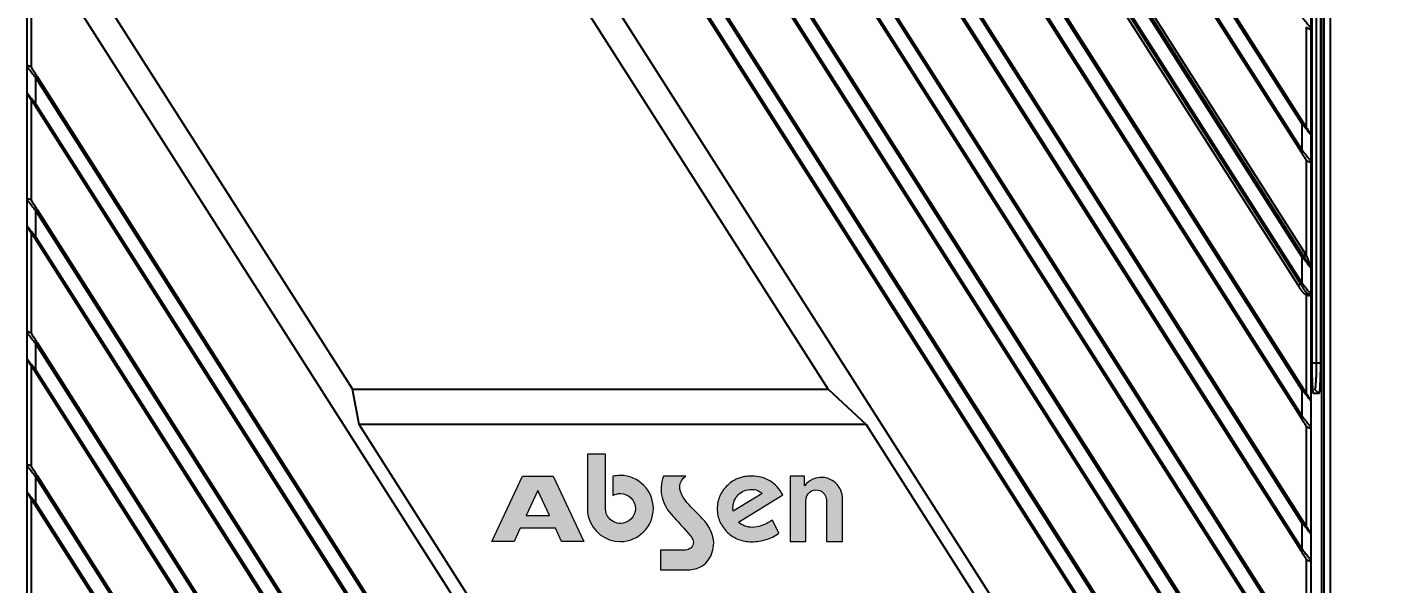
# Model space of a CAD drawing. Header units: millimetres. Extents: x 620 to 19791, y 2539 to 6969.
# Drawn here: x 6026.1 to 6179.4, y 3648.9 to 3712 of the extents above; entities that cross this region are included whole.
import ezdxf

# ---------------------------------------------------------------- set-up
doc = ezdxf.new("R2010")
doc.units = ezdxf.units.MM
doc.layers.add('图层 1', color=7, linetype='Continuous', lineweight=18)
doc.styles.get("Standard").update_dxf_attribs({"font": 'arial.ttf'})
doc.dimstyles.new('缩小5倍', dxfattribs={"dimtxt": 40, "dimasz": 20, "dimexe": 1, "dimexo": 0.2, "dimgap": 0, "dimtad": 1, "dimtoh": 1, "dimdec": 1, "dimzin": 9, "dimdsep": 46, "dimtxsty": 'Standard', "dimblk": '_FILLED', "dimcen": 0.2, "dimclrd": 256, "dimclre": 256, "dimclrt": 256, "dimadec": 1, "dimazin": 2, "dimtfac": 1, "dimtdec": 1, "dimtofl": 0, "dimtmove": 0, "dimatfit": 3, "dimldrblk": '_FILLED', "dimfxl": 1, "dimtolj": 1, "dimtzin": 0, "dimarcsym": 0})

# ---------------------------------------------------------------- blocks, each defined once
blk = doc.blocks.new('_FILLED')
at = {"color": 0, "linetype": 'ByBlock'}
blk.add_solid([(0, 0), (-1, 0.15), (-1, -0.15)], dxfattribs=at)
blk = doc.blocks.new('*D185')
at = {"lineweight": -2, "transparency": 16777216}
for p, q in [((6157.56, 3798.2), (6260.42, 3798.2)), ((6259.42, 3778.2), (6259.42, 3535.7)), ((6157.56, 3515.7), (6260.42, 3515.7))]:
    blk.add_line(p, q, dxfattribs=at)
at = {"layer": 'Defpoints', "color": 0, "transparency": 16777216}
for p in [(6157.36, 3798.2), (6157.36, 3515.7), (6259.42, 3515.7)]:
    blk.add_point(p, dxfattribs=at)
at = {"lineweight": -2, "transparency": 16777216, "xscale": 20, "yscale": 20, "zscale": 20}
for p, rotation in [((6259.42, 3798.2), 90), ((6259.42, 3515.7), 270)]:
    blk.add_blockref('_FILLED', p, dxfattribs=dict(at, rotation=rotation))
at = {"transparency": 16777216, "insert": (6233.53, 3656.95), "char_height": 40, "attachment_point": 5, "rotation": 90}
blk.add_mtext('\\A1;282.5mm [11 1/8"]', dxfattribs=at)
blk = doc.blocks.new('*D189')
at = {"lineweight": -2, "transparency": 16777216}
for p, q in [((6144.56, 3800.7), (6360.46, 3800.7)), ((6359.46, 3533.2), (6359.46, 3780.7)), ((6144.56, 3513.2), (6360.46, 3513.2))]:
    blk.add_line(p, q, dxfattribs=at)
at = {"layer": 'Defpoints', "color": 0, "transparency": 16777216}
for p in [(6144.36, 3800.7), (6359.46, 3800.7), (6144.36, 3513.2)]:
    blk.add_point(p, dxfattribs=at)
at = {"lineweight": -2, "transparency": 16777216, "xscale": 20, "yscale": 20, "zscale": 20}
for p, rotation in [((6359.46, 3800.7), 90), ((6359.46, 3513.2), 270)]:
    blk.add_blockref('_FILLED', p, dxfattribs=dict(at, rotation=rotation))
at = {"transparency": 16777216, "insert": (6333.57, 3656.95), "char_height": 40, "attachment_point": 5, "rotation": 90}
blk.add_mtext('\\A1;287.5mm [11 3/8"]', dxfattribs=at)
blk = doc.blocks.new('tugj')
at = {"true_color": 0xf58220}
h = blk.add_hatch(color=30, dxfattribs=at)
edge = h.paths.add_edge_path()
edge.add_spline(control_points=[(12673.44, 4987.8), (12673.51, 4987.6), (12673.62, 4987.41), (12673.76, 4987.25), (12674.08, 4986.89), (12674.53, 4986.67), (12675.04, 4986.67), (12675.97, 4986.67), (12676.74, 4987.43), (12676.74, 4988.36), (12676.74, 4989.3), (12675.97, 4990.06), (12675.04, 4990.06), (12674.74, 4990.06), (12674.45, 4989.98), (12674.2, 4989.84), (12674.2, 4989.84), (12674.2, 4992.01), (12674.2, 4992.01), (12674.48, 4992.07), (12674.76, 4992.11), (12675.04, 4992.11), (12677.1, 4992.11), (12678.78, 4990.42), (12678.78, 4988.36), (12678.78, 4986.3), (12677.1, 4984.62), (12675.04, 4984.62), (12673.33, 4984.62), (12671.89, 4985.77), (12671.44, 4987.33), (12671.29, 4987.85), (12671.3, 4988.33), (12671.3, 4988.86), (12671.3, 4988.86), (12671.3, 4989.47), (12671.3, 4989.47), (12671.3, 4989.47), (12671.3, 4994.53), (12671.3, 4994.53), (12671.3, 4994.53), (12673.34, 4994.53), (12673.34, 4994.53), (12673.34, 4992.63), (12673.34, 4990.72), (12673.34, 4988.82), (12673.34, 4988.47), (12673.32, 4988.14), (12673.44, 4987.8)], knot_values=[0, 0, 0, 0, 1, 1, 1, 2, 2, 2, 3, 3, 3, 4, 4, 4, 5, 5, 5, 6, 6, 6, 7, 7, 7, 8, 8, 8, 9, 9, 9, 10, 10, 10, 11, 11, 11, 12, 12, 12, 13, 13, 13, 14, 14, 14, 15, 15, 15, 16, 16, 16, 16], degree=3, periodic=0)
h = blk.add_hatch(color=256)
h.paths.add_polyline_path([(12664.35, 4987.56), (12667, 4987.56), (12665.68, 4990.4)], flags=16)
h.paths.add_polyline_path([(12667.67, 4986.12), (12663.69, 4986.12), (12662.98, 4984.62), (12660.46, 4984.62), (12663.93, 4992.04), (12666.2, 4992.04), (12667.43, 4992.04), (12670.89, 4984.62), (12668.37, 4984.62)])
h = blk.add_hatch(color=256)
edge = h.paths.add_edge_path()
edge.add_spline(control_points=[(12679.92, 4992.04), (12679.92, 4992.04), (12682.45, 4992.04), (12682.45, 4992.04), (12681.58, 4991.42), (12681.64, 4990.4), (12682.2, 4989.58), (12682.37, 4989.33), (12682.58, 4989.08), (12682.79, 4988.82), (12683.49, 4987.99), (12684.24, 4987.43), (12684.83, 4986.63), (12685.58, 4985.6), (12685.88, 4984.46), (12685.39, 4983.19), (12685.13, 4982.53), (12684.67, 4981.98), (12684.06, 4981.7), (12683.59, 4981.48), (12683.06, 4981.4), (12682.51, 4981.4), (12682.51, 4981.4), (12679.59, 4981.4), (12679.59, 4981.4), (12679.59, 4981.4), (12679.59, 4983.65), (12679.59, 4983.65), (12679.59, 4983.65), (12682.41, 4983.65), (12682.41, 4983.65), (12682.41, 4983.65), (12682.42, 4983.65), (12682.42, 4983.65), (12682.42, 4983.65), (12682.42, 4983.65), (12682.42, 4983.65), (12682.42, 4983.65), (12682.42, 4983.65), (12682.42, 4983.65), (12682.42, 4983.65), (12682.42, 4983.65), (12682.42, 4983.65), (12682.92, 4983.66), (12683.32, 4984.06), (12683.32, 4984.55), (12683.32, 4984.98), (12682.98, 4985.28), (12682.72, 4985.58), (12682.07, 4986.32), (12681.38, 4987.07), (12681.02, 4987.45), (12679.72, 4988.8), (12679.36, 4990.34), (12679.92, 4992.04)], knot_values=[0, 0, 0, 0, 1, 1, 1, 2, 2, 2, 3, 3, 3, 4, 4, 4, 5, 5, 5, 6, 6, 6, 7, 7, 7, 8, 8, 8, 9, 9, 9, 10, 10, 10, 11, 11, 11, 12, 12, 12, 13, 13, 13, 14, 14, 14, 15, 15, 15, 16, 16, 16, 17, 17, 17, 18, 18, 18, 18], degree=3, periodic=0)
h = blk.add_hatch(color=256)
edge = h.paths.add_edge_path()
edge.add_spline(control_points=[(12693.03, 4985.55), (12692.54, 4985.23), (12692.04, 4984.99), (12691.53, 4984.83), (12691.02, 4984.67), (12690.49, 4984.59), (12689.94, 4984.59), (12689.41, 4984.59), (12688.91, 4984.68), (12688.44, 4984.86), (12687.97, 4985.04), (12687.56, 4985.31), (12687.18, 4985.66), (12686.81, 4986.01), (12686.53, 4986.42), (12686.33, 4986.87), (12686.13, 4987.33), (12686.03, 4987.81), (12686.03, 4988.32), (12686.03, 4988.84), (12686.13, 4989.32), (12686.32, 4989.77), (12686.51, 4990.21), (12686.8, 4990.62), (12687.18, 4990.98), (12687.56, 4991.34), (12687.97, 4991.6), (12688.42, 4991.78), (12688.88, 4991.95), (12689.38, 4992.04), (12689.94, 4992.04), (12690.7, 4992.04), (12691.38, 4991.86), (12691.99, 4991.5), (12692.59, 4991.13), (12693.08, 4990.6), (12693.47, 4989.9), (12693.47, 4989.9), (12688.42, 4986.82), (12688.42, 4986.82), (12688.64, 4986.62), (12688.88, 4986.47), (12689.15, 4986.37), (12689.42, 4986.27), (12689.71, 4986.22), (12690.03, 4986.22), (12690.36, 4986.22), (12690.7, 4986.28), (12691.07, 4986.42), (12691.44, 4986.55), (12691.85, 4986.76), (12692.31, 4987.05), (12692.31, 4987.05), (12693.03, 4985.55), (12693.03, 4985.55)], knot_values=[0, 0, 0, 0, 1, 1, 1, 2, 2, 2, 3, 3, 3, 4, 4, 4, 5, 5, 5, 6, 6, 6, 7, 7, 7, 8, 8, 8, 9, 9, 9, 10, 10, 10, 11, 11, 11, 12, 12, 12, 13, 13, 13, 14, 14, 14, 15, 15, 15, 16, 16, 16, 17, 17, 17, 18, 18, 18, 18], degree=3, periodic=0)
edge = h.paths.add_edge_path(flags=16)
edge.add_spline(control_points=[(12687.82, 4988.07), (12687.82, 4988.07), (12691.11, 4990.05), (12691.11, 4990.05), (12690.97, 4990.21), (12690.8, 4990.33), (12690.59, 4990.41), (12690.39, 4990.49), (12690.16, 4990.53), (12689.92, 4990.53), (12689.31, 4990.53), (12688.81, 4990.33), (12688.41, 4989.92), (12688.01, 4989.52), (12687.81, 4989), (12687.81, 4988.39), (12687.81, 4988.3), (12687.81, 4988.23), (12687.82, 4988.19), (12687.82, 4988.15), (12687.82, 4988.11), (12687.82, 4988.07)], knot_values=[0, 0, 0, 0, 1, 1, 1, 2, 2, 2, 3, 3, 3, 4, 4, 4, 5, 5, 5, 6, 6, 6, 7, 7, 7, 7], degree=3, periodic=0)
h = blk.add_hatch(color=256)
edge = h.paths.add_edge_path()
edge.add_spline(control_points=[(12694.28, 4984.62), (12694.28, 4984.62), (12694.28, 4992.04), (12694.28, 4992.04), (12694.28, 4992.04), (12695.94, 4992.04), (12695.94, 4992.04), (12695.94, 4992.04), (12695.94, 4990.94), (12695.94, 4990.94), (12696.52, 4991.63), (12697.11, 4991.9), (12697.99, 4991.88), (12698.47, 4991.88), (12699.23, 4991.56), (12699.61, 4991.1), (12699.97, 4990.64), (12700.24, 4990.25), (12700.24, 4989.4), (12700.24, 4989.4), (12700.24, 4984.62), (12700.24, 4984.62), (12700.24, 4984.62), (12698.42, 4984.62), (12698.42, 4984.62), (12698.42, 4984.62), (12698.42, 4988.77), (12698.42, 4988.77), (12698.42, 4989.02), (12698.42, 4989.28), (12698.38, 4989.53), (12698.35, 4989.72), (12698.24, 4989.93), (12698.08, 4990.11), (12697.61, 4990.6), (12696.76, 4990.59), (12696.33, 4990.04), (12696.1, 4989.75), (12696.08, 4989.46), (12696.08, 4988.73), (12696.08, 4988.73), (12696.08, 4984.62), (12696.08, 4984.62), (12696.08, 4984.62), (12694.28, 4984.62), (12694.28, 4984.62)], knot_values=[0, 0, 0, 0, 1, 1, 1, 2, 2, 2, 3, 3, 3, 4, 4, 4, 5, 5, 5, 6, 6, 6, 7, 7, 7, 8, 8, 8, 9, 9, 9, 10, 10, 10, 11, 11, 11, 12, 12, 12, 13, 13, 13, 14, 14, 14, 15, 15, 15, 15], degree=3, periodic=0)
at = {"color": 7, "linetype": 'Continuous', "lineweight": 25}
for p, q in [((12657.17, 5133.16), (12752.33, 4983.78)), ((12752.33, 4986.75), (12659.06, 5133.16)), ((12666.77, 5133.16), (12752.33, 4998.85)), ((12752.33, 5001.83), (12668.67, 5133.16)), ((12676.37, 5133.16), (12752.33, 5013.93)), ((12752.33, 5016.9), (12678.27, 5133.16)), ((12685.98, 5133.16), (12752.33, 5029)), ((12752.33, 5031.98), (12687.87, 5133.16)), ((12752.33, 4968.7), (12648.17, 5132.21)), ((12649.82, 5132.58), (12752.33, 4971.68)), ((12657.69, 5131.96), (12752.16, 4983.67)), ((12752.5, 4986.86), (12660.06, 5131.96)), ((12667.3, 5131.96), (12752.16, 4998.74)), ((12752.5, 5001.94), (12669.67, 5131.96)), ((12676.9, 5131.96), (12752.16, 5013.82)), ((12752.5, 5017.01), (12679.27, 5131.96)), ((12686.5, 5131.96), (12752.16, 5028.89)), ((12752.5, 5032.09), (12688.88, 5131.96)), ((12648.84, 5130.78), (12752.16, 4968.59)), ((12752.5, 4971.79), (12650.88, 5131.3)), ((12751.91, 5013.66), (12677.69, 5130.16)), ((12680.77, 5130.16), (12752.75, 5017.17)), ((12752.33, 4956.6), (12642.78, 5128.57)), ((12752.33, 4953.62), (12641.17, 5128.12)), ((12752.5, 4956.71), (12643.41, 5127.95)), ((12641.95, 5126.52), (12752.16, 4953.52)), ((12752.33, 4941.53), (12637.58, 5121.65)), ((12752.5, 4941.63), (12638.95, 5119.88)), ((12752.33, 4938.55), (12637.24, 5119.22)), ((12638.65, 5116.63), (12752.16, 4938.44)), ((12754.59, 4868.26), (12754.59, 5107.47)), ((12754.82, 5107.47), (12754.82, 4868.26)), ((12755.54, 5107.47), (12755.54, 4868.26)), ((12698.6, 5001.87), (12654.11, 5071.69)), ((12752.83, 4922.32), (12661.49, 5065.69)), ((12753.49, 5004.87), (12753.49, 5063.87)), ((12753.96, 5063.87), (12753.96, 5004.87)), ((12754.43, 5063.87), (12754.43, 5004.87)), ((12608.3, 5058.92), (12644.65, 5001.87)), ((12607.75, 5038.44), (12607.75, 5053.57)), ((12608.25, 5053.42), (12699.59, 4910.04)), ((12608.25, 5038.33), (12608.25, 5053.42)), ((12753.33, 5045.8), (12753.33, 5042.82)), ((12752.83, 5042.93), (12752.83, 5031.57)), ((12753.33, 5042.82), (12753.33, 5030.73)), ((12607.75, 5035.46), (12607.75, 5038.44)), ((12608.75, 5034.2), (12608.75, 5037.18)), ((12723.85, 4856.52), (12608.75, 5037.18)), ((12722.44, 4859.1), (12608.92, 5037.29)), ((12607.75, 5023.36), (12607.75, 5035.46)), ((12608.25, 5023.26), (12608.25, 5034.62)), ((12608.58, 5034.1), (12722.14, 4855.85)), ((12608.75, 5034.2), (12723.5, 4854.08)), ((12752.33, 5031.98), (12752.33, 5029)), ((12753.33, 5030.73), (12753.33, 5027.75)), ((12752.83, 5027.85), (12752.83, 5017.05)), ((12753.33, 5027.75), (12753.33, 5015.65)), ((12607.75, 5020.38), (12607.75, 5023.36)), ((12719.92, 4847.61), (12608.75, 5022.11)), ((12608.75, 5019.13), (12608.75, 5022.11)), ((12719.14, 4849.21), (12608.92, 5022.21)), ((12607.75, 5008.29), (12607.75, 5020.38)), ((12608.25, 5008.18), (12608.25, 5019.54)), ((12608.58, 5019.02), (12717.67, 4847.78)), ((12608.75, 5019.13), (12718.31, 4847.16)), ((12752.33, 5016.9), (12752.33, 5013.93)), ((12752.75, 5017.17), (12752.83, 5017.05)), ((12753.33, 5015.65), (12753.33, 5012.67)), ((12752.83, 5012.56), (12752.83, 5001.42)), ((12753.33, 5012.67), (12753.33, 5000.57)), ((12607.75, 5005.31), (12607.75, 5008.29)), ((12608.75, 5004.05), (12608.75, 5007.03)), ((12712.92, 4843.53), (12608.75, 5007.03)), ((12712.24, 4844.96), (12608.92, 5007.14)), ((12607.75, 4993.21), (12607.75, 5005.31)), ((12608.25, 4993.1), (12608.25, 5004.47)), ((12753.96, 5004.87), (12754.43, 5004.87)), ((12608.58, 5003.95), (12710.21, 4844.43)), ((12608.75, 5004.05), (12711.26, 4843.15)), ((12645.42, 4997.87), (12644.65, 5001.87)), ((12644.65, 5001.87), (12698.6, 5001.87)), ((12698.6, 5001.87), (12702.92, 4997.87)), ((12752.33, 5001.83), (12752.33, 4998.85)), ((12754.25, 5001.39), (12753.67, 5001.39)), ((12754.25, 5001.39), (12753.78, 5001.87)), ((12753.33, 5000.57), (12753.33, 4997.6)), ((12658.16, 4977.87), (12645.42, 4997.87)), ((12702.92, 4997.87), (12645.42, 4997.87)), ((12702.92, 4997.87), (12715.67, 4977.87)), ((12752.83, 4997.7), (12752.83, 4986.34)), ((12753.33, 4997.6), (12753.33, 4985.5)), ((12607.75, 4990.23), (12607.75, 4993.21)), ((12703.92, 4842.57), (12608.75, 4991.95)), ((12608.75, 4988.98), (12608.75, 4991.95)), ((12703.39, 4843.77), (12608.92, 4992.06)), ((12607.75, 4978.14), (12607.75, 4990.23)), ((12608.25, 4978.03), (12608.25, 4989.39)), ((12608.58, 4988.87), (12701.02, 4843.77)), ((12608.75, 4988.98), (12702.02, 4842.57)), ((12752.33, 4986.75), (12752.33, 4983.78)), ((12753.33, 4985.5), (12753.33, 4982.52)), ((12752.83, 4982.63), (12752.83, 4971.26)), ((12753.33, 4982.52), (12753.33, 4970.42))]:
    blk.add_line(p, q, dxfattribs=at)
at = {"color": 8, "linetype": 'Continuous', "lineweight": 25}
blk.add_line((12753.49, 5004.87), (12753.96, 5004.87), dxfattribs=at)
blk.add_line((12673.44, 4987.8), (12673.44, 4987.8))
blk.add_line((12673.44, 4987.8), (12673.44, 4987.8))
blk.add_line((12673.44, 4987.8), (12673.44, 4987.8))
at = {"color": 7, "linetype": 'Continuous', "lineweight": 25, "flags": 128}
for points in [[(12608.92, 5037.29), (12608.92, 5037.29), (12608.91, 5037.28), (12608.89, 5037.27), (12608.87, 5037.26), (12608.85, 5037.24), (12608.82, 5037.22), (12608.78, 5037.2), (12608.75, 5037.18)], [(12752.5, 5032.09), (12752.5, 5032.08), (12752.49, 5032.08), (12752.47, 5032.07), (12752.45, 5032.06), (12752.43, 5032.04), (12752.4, 5032.02), (12752.37, 5032), (12752.33, 5031.98)], [(12608.92, 5022.21), (12608.92, 5022.21), (12608.91, 5022.21), (12608.89, 5022.2), (12608.87, 5022.18), (12608.85, 5022.17), (12608.82, 5022.15), (12608.78, 5022.13), (12608.75, 5022.11)], [(12608.58, 5019.02), (12608.59, 5019.02), (12608.6, 5019.03), (12608.61, 5019.04), (12608.63, 5019.05), (12608.66, 5019.07), (12608.69, 5019.09), (12608.72, 5019.11), (12608.75, 5019.13)], [(12752.75, 5017.17), (12752.71, 5017.14), (12752.66, 5017.11), (12752.61, 5017.08), (12752.58, 5017.06), (12752.54, 5017.04), (12752.52, 5017.02), (12752.51, 5017.01), (12752.5, 5017.01)], [(12608.92, 5007.14), (12608.92, 5007.14), (12608.91, 5007.13), (12608.89, 5007.12), (12608.87, 5007.11), (12608.85, 5007.09), (12608.82, 5007.07), (12608.78, 5007.05), (12608.75, 5007.03)], [(12608.58, 5003.95), (12608.59, 5003.95), (12608.6, 5003.95), (12608.61, 5003.96), (12608.63, 5003.98), (12608.66, 5003.99), (12608.69, 5004.01), (12608.72, 5004.03), (12608.75, 5004.05)], [(12752.16, 4998.74), (12752.17, 4998.75), (12752.18, 4998.75), (12752.19, 4998.76), (12752.21, 4998.77), (12752.24, 4998.79), (12752.27, 4998.81), (12752.3, 4998.83), (12752.33, 4998.85)], [(12608.92, 4992.06), (12608.92, 4992.06), (12608.91, 4992.05), (12608.89, 4992.04), (12608.87, 4992.03), (12608.85, 4992.01), (12608.82, 4992), (12608.78, 4991.98), (12608.75, 4991.95)], [(12608.58, 4988.87), (12608.59, 4988.87), (12608.6, 4988.88), (12608.61, 4988.89), (12608.63, 4988.9), (12608.66, 4988.92), (12608.69, 4988.94), (12608.72, 4988.96), (12608.75, 4988.98)], [(12752.5, 4986.86), (12752.5, 4986.86), (12752.49, 4986.85), (12752.47, 4986.84), (12752.45, 4986.83), (12752.43, 4986.81), (12752.4, 4986.79), (12752.37, 4986.77), (12752.33, 4986.75)]]:
    blk.add_lwpolyline(points, dxfattribs=at)
at = {"color": 7, "linetype": 'Continuous', "lineweight": 25}
for points, knots in [([(12752.33, 5044.08), (12752.36, 5044.04), (12752.41, 5043.98), (12752.49, 5043.88), (12752.57, 5043.78), (12752.69, 5043.63), (12752.84, 5043.45), (12752.98, 5043.27), (12753.07, 5043.15), (12753.13, 5043.07), (12753.18, 5043), (12753.24, 5042.94), (12753.29, 5042.88), (12753.32, 5042.84), (12753.33, 5042.82), (12753.33, 5042.82), (12753.33, 5042.82)], [0, 0, 0, 0, 0.063732, 0.125592, 0.185586, 0.243721, 0.410364, 0.550814, 0.614308, 0.665676, 0.725736, 0.787625, 0.868189, 0.934324, 0.969972, 1, 1, 1, 1]), ([(12752.83, 5042.93), (12752.85, 5042.91), (12752.87, 5042.88), (12752.92, 5042.85), (12752.98, 5042.8), (12753.08, 5042.76), (12753.17, 5042.74), (12753.24, 5042.74), (12753.29, 5042.75), (12753.32, 5042.78), (12753.33, 5042.8), (12753.33, 5042.82), (12753.33, 5042.82)], [0, 0, 0, 0, 0.071456, 0.142487, 0.212278, 0.375099, 0.529613, 0.640789, 0.74835, 0.868275, 0.941576, 1, 1, 1, 1]), ([(12608.25, 5038.33), (12608.24, 5038.34), (12608.21, 5038.37), (12608.17, 5038.41), (12608.1, 5038.46), (12608.01, 5038.5), (12607.91, 5038.52), (12607.85, 5038.52), (12607.8, 5038.51), (12607.77, 5038.48), (12607.76, 5038.46), (12607.75, 5038.44), (12607.75, 5038.44)], [0, 0, 0, 0, 0.070062, 0.140254, 0.209883, 0.377368, 0.526267, 0.640003, 0.749782, 0.869103, 0.942398, 1, 1, 1, 1]), ([(12608.75, 5037.18), (12608.72, 5037.22), (12608.65, 5037.31), (12608.54, 5037.44), (12608.4, 5037.62), (12608.23, 5037.82), (12608.09, 5038.01), (12608, 5038.13), (12607.94, 5038.22), (12607.87, 5038.29), (12607.82, 5038.34), (12607.79, 5038.38), (12607.76, 5038.41), (12607.76, 5038.43), (12607.75, 5038.44)], [0, 0, 0, 0, 0.076122, 0.161849, 0.257235, 0.415115, 0.568368, 0.629891, 0.677357, 0.770846, 0.823549, 0.880835, 0.941366, 1, 1, 1, 1]), ([(12608.25, 5038.33), (12608.26, 5038.32), (12608.28, 5038.3), (12608.29, 5038.28), (12608.3, 5038.27)], [0, 0, 0, 0, 0.48896, 1, 1, 1, 1]), ([(12608.3, 5038.27), (12608.39, 5038.13), (12608.49, 5037.97), (12608.7, 5037.63), (12608.81, 5037.46), (12608.92, 5037.29)], [0, 0, 0, 0, 0.5, 0.5, 1, 1, 1, 1]), ([(12607.75, 5035.46), (12607.75, 5035.46), (12607.76, 5035.45), (12607.77, 5035.44), (12607.79, 5035.42), (12607.81, 5035.39), (12607.84, 5035.35), (12607.88, 5035.3), (12607.92, 5035.25), (12607.97, 5035.19), (12608.02, 5035.12), (12608.11, 5035.01), (12608.25, 5034.84), (12608.42, 5034.62), (12608.59, 5034.41), (12608.7, 5034.27), (12608.75, 5034.2)], [0, 0, 0, 0, 0.036521, 0.074148, 0.113238, 0.154111, 0.197048, 0.242288, 0.29004, 0.340478, 0.393751, 0.449987, 0.589416, 0.746903, 0.871127, 1, 1, 1, 1]), ([(12607.83, 5035.28), (12607.82, 5035.3), (12607.8, 5035.34), (12607.77, 5035.38), (12607.76, 5035.42), (12607.75, 5035.43), (12607.75, 5035.45), (12607.75, 5035.45), (12607.75, 5035.46)], [0, 0, 0, 0, 0.295764, 0.583731, 0.817735, 0.918854, 0.93936, 1, 1, 1, 1]), ([(12608.58, 5034.1), (12608.44, 5034.32), (12608.3, 5034.54), (12608.1, 5034.85), (12608.04, 5034.95), (12607.92, 5035.14), (12607.87, 5035.22), (12607.83, 5035.28)], [0, 0, 0, 0, 0.5, 0.5, 0.75, 0.75, 1, 1, 1, 1]), ([(12608.75, 5034.2), (12608.71, 5034.18), (12608.67, 5034.15), (12608.6, 5034.11), (12608.58, 5034.1), (12608.58, 5034.1)], [0, 0, 0, 0, 0.5, 0.5, 1, 1, 1, 1]), ([(12753.33, 5030.73), (12753.33, 5030.73), (12753.33, 5030.73), (12753.32, 5030.74), (12753.3, 5030.76), (12753.28, 5030.8), (12753.22, 5030.87), (12753.12, 5030.99), (12752.99, 5031.15), (12752.83, 5031.35), (12752.67, 5031.56), (12752.5, 5031.77), (12752.39, 5031.91), (12752.33, 5031.98)], [0, 0, 0, 0, 0.032206, 0.06488, 0.098326, 0.153822, 0.217623, 0.343079, 0.459058, 0.592509, 0.743852, 0.867922, 1, 1, 1, 1]), ([(12752.5, 5032.09), (12752.64, 5031.87), (12752.78, 5031.65), (12752.98, 5031.33), (12753.05, 5031.23), (12753.16, 5031.05), (12753.22, 5030.96), (12753.26, 5030.9)], [0, 0, 0, 0, 0.5, 0.5, 0.75, 0.75, 1, 1, 1, 1]), ([(12753.26, 5030.9), (12753.27, 5030.89), (12753.29, 5030.85), (12753.31, 5030.81), (12753.32, 5030.78), (12753.33, 5030.76), (12753.33, 5030.74), (12753.33, 5030.73), (12753.33, 5030.73)], [0, 0, 0, 0, 0.272193, 0.541519, 0.675238, 0.788111, 0.917485, 1, 1, 1, 1]), ([(12752.16, 5028.89), (12752.16, 5028.89), (12752.17, 5028.9), (12752.23, 5028.94), (12752.28, 5028.97), (12752.33, 5029)], [0, 0, 0, 0, 0.5, 0.5, 1, 1, 1, 1]), ([(12752.33, 5029), (12752.36, 5028.97), (12752.41, 5028.9), (12752.49, 5028.8), (12752.57, 5028.71), (12752.69, 5028.56), (12752.84, 5028.37), (12752.98, 5028.19), (12753.07, 5028.08), (12753.13, 5028), (12753.18, 5027.93), (12753.24, 5027.86), (12753.29, 5027.8), (12753.32, 5027.76), (12753.33, 5027.74), (12753.33, 5027.74), (12753.33, 5027.75)], [0, 0, 0, 0, 0.063735, 0.125597, 0.185593, 0.243727, 0.410365, 0.55081, 0.614305, 0.665673, 0.725736, 0.787628, 0.868193, 0.934331, 0.969978, 1, 1, 1, 1]), ([(12752.79, 5027.91), (12752.7, 5028.05), (12752.6, 5028.22), (12752.38, 5028.55), (12752.27, 5028.72), (12752.16, 5028.89)], [0, 0, 0, 0, 0.5, 0.5, 1, 1, 1, 1]), ([(12752.83, 5027.85), (12752.83, 5027.86), (12752.81, 5027.88), (12752.8, 5027.9), (12752.79, 5027.91)], [0, 0, 0, 0, 0.488961, 1, 1, 1, 1]), ([(12752.83, 5027.85), (12752.85, 5027.84), (12752.87, 5027.81), (12752.92, 5027.77), (12752.98, 5027.73), (12753.08, 5027.68), (12753.17, 5027.67), (12753.24, 5027.66), (12753.29, 5027.67), (12753.32, 5027.7), (12753.33, 5027.73), (12753.33, 5027.74), (12753.33, 5027.75)], [0, 0, 0, 0, 0.071457, 0.142489, 0.212281, 0.375086, 0.529612, 0.640781, 0.748336, 0.868257, 0.941565, 1, 1, 1, 1]), ([(12608.25, 5023.26), (12608.24, 5023.27), (12608.21, 5023.3), (12608.17, 5023.33), (12608.1, 5023.38), (12608.01, 5023.42), (12607.91, 5023.44), (12607.85, 5023.44), (12607.8, 5023.43), (12607.77, 5023.41), (12607.76, 5023.38), (12607.75, 5023.37), (12607.75, 5023.36)], [0, 0, 0, 0, 0.070049, 0.140279, 0.210005, 0.378109, 0.526606, 0.640505, 0.750324, 0.86941, 0.942585, 1, 1, 1, 1]), ([(12608.75, 5022.11), (12608.72, 5022.15), (12608.65, 5022.23), (12608.54, 5022.37), (12608.4, 5022.54), (12608.23, 5022.75), (12608.09, 5022.93), (12608, 5023.05), (12607.94, 5023.14), (12607.87, 5023.21), (12607.82, 5023.27), (12607.79, 5023.31), (12607.76, 5023.34), (12607.76, 5023.35), (12607.75, 5023.36)], [0, 0, 0, 0, 0.076163, 0.161932, 0.25736, 0.415432, 0.568469, 0.630014, 0.677592, 0.771175, 0.823855, 0.881012, 0.941447, 1, 1, 1, 1]), ([(12608.25, 5023.26), (12608.26, 5023.25), (12608.28, 5023.23), (12608.29, 5023.2), (12608.3, 5023.19)], [0, 0, 0, 0, 0.48896, 1, 1, 1, 1]), ([(12608.3, 5023.19), (12608.39, 5023.05), (12608.49, 5022.89), (12608.7, 5022.56), (12608.81, 5022.39), (12608.92, 5022.21)], [0, 0, 0, 0, 0.5, 0.5, 1, 1, 1, 1]), ([(12607.75, 5020.38), (12607.75, 5020.38), (12607.76, 5020.38), (12607.77, 5020.36), (12607.79, 5020.34), (12607.81, 5020.31), (12607.84, 5020.27), (12607.88, 5020.23), (12607.92, 5020.18), (12607.97, 5020.11), (12608.02, 5020.05), (12608.11, 5019.93), (12608.25, 5019.76), (12608.42, 5019.55), (12608.59, 5019.33), (12608.7, 5019.2), (12608.75, 5019.13)], [0, 0, 0, 0, 0.036521, 0.074147, 0.113237, 0.15411, 0.197047, 0.242287, 0.290038, 0.340476, 0.39375, 0.449986, 0.589415, 0.746903, 0.871127, 1, 1, 1, 1]), ([(12607.83, 5020.2), (12607.82, 5020.22), (12607.8, 5020.26), (12607.77, 5020.31), (12607.76, 5020.34), (12607.75, 5020.36), (12607.75, 5020.37), (12607.75, 5020.38), (12607.75, 5020.38)], [0, 0, 0, 0, 0.295768, 0.583737, 0.817744, 0.918862, 0.939324, 1, 1, 1, 1]), ([(12608.58, 5019.02), (12608.44, 5019.24), (12608.3, 5019.46), (12608.1, 5019.78), (12608.04, 5019.88), (12607.92, 5020.06), (12607.87, 5020.14), (12607.83, 5020.2)], [0, 0, 0, 0, 0.5, 0.5, 0.75, 0.75, 1, 1, 1, 1]), ([(12752.5, 5017.01), (12752.5, 5017.01), (12752.49, 5017), (12752.42, 5016.96), (12752.37, 5016.93), (12752.33, 5016.9)], [0, 0, 0, 0, 0.5, 0.5, 1, 1, 1, 1]), ([(12753.33, 5015.65), (12753.33, 5015.65), (12753.33, 5015.65), (12753.32, 5015.66), (12753.3, 5015.68), (12753.28, 5015.72), (12753.22, 5015.8), (12753.12, 5015.91), (12752.99, 5016.08), (12752.84, 5016.27), (12752.67, 5016.48), (12752.5, 5016.7), (12752.39, 5016.83), (12752.33, 5016.9)], [0, 0, 0, 0, 0.032116, 0.064741, 0.098176, 0.153652, 0.217399, 0.342757, 0.458734, 0.592349, 0.74381, 0.867924, 1, 1, 1, 1]), ([(12752.83, 5017.05), (12752.77, 5017.01), (12752.7, 5016.97), (12752.61, 5016.9), (12752.58, 5016.89), (12752.58, 5016.89)], [0, 0, 0, 0, 0.5, 0.5, 1, 1, 1, 1]), ([(12753.33, 5015.65), (12753.33, 5015.65), (12753.33, 5015.66), (12753.33, 5015.66), (12753.33, 5015.68), (12753.32, 5015.7), (12753.31, 5015.72), (12753.29, 5015.76), (12753.26, 5015.81), (12753.21, 5015.89), (12753.16, 5015.97), (12753.1, 5016.07), (12753.04, 5016.16), (12752.99, 5016.25), (12752.93, 5016.33), (12752.88, 5016.41), (12752.83, 5016.5), (12752.77, 5016.6), (12752.71, 5016.69), (12752.65, 5016.79), (12752.61, 5016.85), (12752.58, 5016.89)], [0, 0, 0, 0, 0.006529, 0.019745, 0.0396, 0.065826, 0.101146, 0.135872, 0.206202, 0.271006, 0.345212, 0.423858, 0.492261, 0.554276, 0.616103, 0.673213, 0.727792, 0.802853, 0.870516, 0.922125, 1, 1, 1, 1]), ([(12752.59, 5016.91), (12752.6, 5016.88), (12752.62, 5016.84), (12752.64, 5016.79), (12752.66, 5016.77)], [0, 0, 0, 0, 0.502346, 1, 1, 1, 1]), ([(12752.83, 5017.05), (12752.86, 5016.99), (12752.9, 5016.88), (12752.96, 5016.73), (12753.01, 5016.6), (12753.06, 5016.49), (12753.11, 5016.35), (12753.17, 5016.19), (12753.24, 5016.02), (12753.28, 5015.89), (12753.31, 5015.81), (12753.32, 5015.76), (12753.33, 5015.73), (12753.33, 5015.71), (12753.33, 5015.69), (12753.33, 5015.67), (12753.33, 5015.65), (12753.33, 5015.65)], [0, 0, 0, 0, 0.11566, 0.217894, 0.306705, 0.382099, 0.444089, 0.594058, 0.721638, 0.802603, 0.880645, 0.91307, 0.942023, 0.95527, 0.969925, 0.984071, 1, 1, 1, 1]), ([(12752.16, 5013.82), (12752.16, 5013.82), (12752.14, 5013.8), (12752.04, 5013.74), (12751.98, 5013.7), (12751.91, 5013.66)], [0, 0, 0, 0, 0.5, 0.5, 1, 1, 1, 1]), ([(12752.83, 5012.56), (12752.81, 5012.57), (12752.78, 5012.59), (12752.72, 5012.62), (12752.66, 5012.66), (12752.58, 5012.72), (12752.49, 5012.82), (12752.38, 5012.95), (12752.27, 5013.1), (12752.17, 5013.26), (12752.05, 5013.45), (12751.96, 5013.58), (12751.91, 5013.66)], [0, 0, 0, 0, 0.043006, 0.088407, 0.136592, 0.187887, 0.292095, 0.413704, 0.532988, 0.681896, 0.800477, 1, 1, 1, 1]), ([(12752.16, 5013.82), (12752.16, 5013.82), (12752.17, 5013.83), (12752.23, 5013.86), (12752.28, 5013.89), (12752.33, 5013.93)], [0, 0, 0, 0, 0.5, 0.5, 1, 1, 1, 1]), ([(12752.16, 5013.82), (12752.2, 5013.77), (12752.26, 5013.67), (12752.35, 5013.52), (12752.45, 5013.38), (12752.54, 5013.23), (12752.64, 5013.09), (12752.74, 5012.96), (12752.82, 5012.85), (12752.89, 5012.8), (12752.92, 5012.78)], [0, 0, 0, 0, 0.1344025, 0.2682682, 0.4012917, 0.5317391, 0.6788966, 0.8054533, 0.9122332, 1, 1, 1, 1]), ([(12752.33, 5013.93), (12752.36, 5013.89), (12752.41, 5013.82), (12752.49, 5013.73), (12752.57, 5013.63), (12752.69, 5013.48), (12752.84, 5013.3), (12752.98, 5013.12), (12753.07, 5013), (12753.13, 5012.92), (12753.18, 5012.85), (12753.24, 5012.79), (12753.29, 5012.73), (12753.32, 5012.69), (12753.33, 5012.67), (12753.33, 5012.67), (12753.33, 5012.67)], [0, 0, 0, 0, 0.064046, 0.126148, 0.186314, 0.244548, 0.410347, 0.550262, 0.613912, 0.665267, 0.725902, 0.788297, 0.869221, 0.935531, 0.970715, 1, 1, 1, 1]), ([(12752.83, 5012.56), (12752.85, 5012.6), (12752.87, 5012.64), (12752.89, 5012.72), (12752.91, 5012.75), (12752.92, 5012.78)], [0, 0, 0, 0, 0.5, 0.5, 1, 1, 1, 1]), ([(12753.33, 5012.67), (12753.33, 5012.67), (12753.33, 5012.65), (12753.33, 5012.63), (12753.33, 5012.61), (12753.32, 5012.59), (12753.3, 5012.56), (12753.29, 5012.54), (12753.25, 5012.51), (12753.19, 5012.48), (12753.08, 5012.48), (12752.95, 5012.5), (12752.87, 5012.54), (12752.83, 5012.56)], [0, 0, 0, 0, 0.035927, 0.071734, 0.107039, 0.145097, 0.232603, 0.282494, 0.336141, 0.511059, 0.674257, 0.834237, 1, 1, 1, 1]), ([(12752.92, 5012.78), (12752.94, 5012.77), (12752.98, 5012.74), (12753.06, 5012.7), (12753.15, 5012.66), (12753.22, 5012.64), (12753.27, 5012.64), (12753.3, 5012.64), (12753.32, 5012.64), (12753.33, 5012.65), (12753.33, 5012.66), (12753.33, 5012.67), (12753.33, 5012.67)], [0, 0, 0, 0, 0.0991092, 0.2213116, 0.3671621, 0.5388047, 0.6495463, 0.7568446, 0.8482113, 0.9276011, 0.9776808, 1, 1, 1, 1]), ([(12608.25, 5008.18), (12608.24, 5008.19), (12608.21, 5008.22), (12608.17, 5008.26), (12608.1, 5008.31), (12608.01, 5008.35), (12607.91, 5008.37), (12607.85, 5008.37), (12607.8, 5008.36), (12607.77, 5008.33), (12607.76, 5008.31), (12607.75, 5008.29), (12607.75, 5008.29)], [0, 0, 0, 0, 0.070049, 0.140279, 0.210005, 0.37811, 0.526606, 0.640505, 0.750324, 0.86941, 0.942585, 1, 1, 1, 1]), ([(12608.75, 5007.03), (12608.72, 5007.07), (12608.65, 5007.16), (12608.54, 5007.29), (12608.4, 5007.47), (12608.23, 5007.67), (12608.09, 5007.86), (12608, 5007.98), (12607.94, 5008.07), (12607.87, 5008.14), (12607.82, 5008.19), (12607.79, 5008.23), (12607.76, 5008.26), (12607.76, 5008.28), (12607.75, 5008.29)], [0, 0, 0, 0, 0.076163, 0.161932, 0.25736, 0.415432, 0.568469, 0.630014, 0.677592, 0.771175, 0.823855, 0.881012, 0.941446, 1, 1, 1, 1]), ([(12608.25, 5008.18), (12608.26, 5008.17), (12608.28, 5008.15), (12608.29, 5008.13), (12608.3, 5008.12)], [0, 0, 0, 0, 0.48896, 1, 1, 1, 1]), ([(12608.3, 5008.12), (12608.39, 5007.98), (12608.49, 5007.82), (12608.7, 5007.48), (12608.81, 5007.31), (12608.92, 5007.14)], [0, 0, 0, 0, 0.5, 0.5, 1, 1, 1, 1]), ([(12607.75, 5005.31), (12607.75, 5005.31), (12607.76, 5005.3), (12607.77, 5005.29), (12607.79, 5005.27), (12607.81, 5005.24), (12607.84, 5005.2), (12607.88, 5005.15), (12607.92, 5005.1), (12607.97, 5005.04), (12608.02, 5004.97), (12608.11, 5004.86), (12608.25, 5004.69), (12608.42, 5004.47), (12608.59, 5004.26), (12608.7, 5004.12), (12608.75, 5004.05)], [0, 0, 0, 0, 0.036521, 0.074147, 0.113237, 0.15411, 0.197047, 0.242287, 0.290038, 0.340476, 0.39375, 0.449986, 0.589415, 0.746903, 0.871127, 1, 1, 1, 1]), ([(12607.83, 5005.13), (12607.82, 5005.15), (12607.8, 5005.18), (12607.77, 5005.23), (12607.76, 5005.27), (12607.75, 5005.28), (12607.75, 5005.3), (12607.75, 5005.3), (12607.75, 5005.31)], [0, 0, 0, 0, 0.295768, 0.583737, 0.817744, 0.918862, 0.939323, 1, 1, 1, 1]), ([(12608.58, 5003.95), (12608.44, 5004.17), (12608.3, 5004.39), (12608.1, 5004.7), (12608.04, 5004.8), (12607.92, 5004.99), (12607.87, 5005.07), (12607.83, 5005.13)], [0, 0, 0, 0, 0.5, 0.5, 0.75, 0.75, 1, 1, 1, 1]), ([(12753.67, 5001.39), (12753.67, 5001.39), (12753.66, 5001.39), (12753.65, 5001.41), (12753.64, 5001.44), (12753.63, 5001.47), (12753.62, 5001.52), (12753.61, 5001.58), (12753.6, 5001.71), (12753.57, 5001.95), (12753.54, 5002.39), (12753.52, 5002.93), (12753.51, 5003.44), (12753.5, 5003.87), (12753.5, 5004.2), (12753.49, 5004.53), (12753.49, 5004.75), (12753.49, 5004.87)], [0, 0, 0, 0, 0.035358, 0.070498, 0.105528, 0.140558, 0.175698, 0.211056, 0.24674, 0.374246, 0.500012, 0.625689, 0.753275, 0.815428, 0.876876, 0.938204, 1, 1, 1, 1]), ([(12753.96, 5004.87), (12753.96, 5004.81), (12753.96, 5004.69), (12753.96, 5004.51), (12753.96, 5004.34), (12753.96, 5004.17), (12753.95, 5004.01), (12753.95, 5003.85), (12753.94, 5003.56), (12753.93, 5003.14), (12753.9, 5002.68), (12753.88, 5002.32), (12753.86, 5002.14), (12753.84, 5002.03), (12753.82, 5001.96), (12753.8, 5001.88), (12753.79, 5001.87), (12753.78, 5001.87)], [0, 0, 0, 0, 0.038339, 0.076021, 0.113044, 0.14941, 0.185119, 0.220172, 0.254569, 0.383248, 0.522926, 0.640263, 0.751546, 0.778437, 0.828823, 0.902685, 1, 1, 1, 1]), ([(12754.43, 5004.87), (12754.43, 5004.8), (12754.43, 5004.67), (12754.43, 5004.48), (12754.43, 5004.29), (12754.43, 5004.1), (12754.43, 5003.92), (12754.42, 5003.73), (12754.42, 5003.4), (12754.4, 5002.93), (12754.38, 5002.39), (12754.35, 5001.95), (12754.32, 5001.69), (12754.3, 5001.53), (12754.29, 5001.45), (12754.27, 5001.4), (12754.26, 5001.39), (12754.25, 5001.39)], [0, 0, 0, 0, 0.035388, 0.070548, 0.10559, 0.140623, 0.175758, 0.211102, 0.246762, 0.374198, 0.499979, 0.625634, 0.753213, 0.8154, 0.87687, 0.938207, 1, 1, 1, 1]), ([(12752.33, 5001.83), (12752.37, 5001.85), (12752.42, 5001.88), (12752.49, 5001.93), (12752.5, 5001.94), (12752.5, 5001.94)], [0, 0, 0, 0, 0.5, 0.5, 1, 1, 1, 1]), ([(12753.33, 5000.57), (12753.33, 5000.58), (12753.33, 5000.58), (12753.32, 5000.59), (12753.3, 5000.61), (12753.28, 5000.65), (12753.22, 5000.72), (12753.12, 5000.84), (12752.99, 5001), (12752.83, 5001.2), (12752.67, 5001.41), (12752.5, 5001.62), (12752.39, 5001.76), (12752.33, 5001.83)], [0, 0, 0, 0, 0.032191, 0.064844, 0.098261, 0.153741, 0.217548, 0.343039, 0.459028, 0.592472, 0.743815, 0.867899, 1, 1, 1, 1]), ([(12752.5, 5001.94), (12752.64, 5001.72), (12752.78, 5001.49), (12752.98, 5001.18), (12753.05, 5001.08), (12753.16, 5000.9), (12753.22, 5000.81), (12753.26, 5000.75)], [0, 0, 0, 0, 0.5, 0.5, 0.75, 0.75, 1, 1, 1, 1]), ([(12753.26, 5000.75), (12753.27, 5000.74), (12753.29, 5000.7), (12753.31, 5000.66), (12753.32, 5000.63), (12753.33, 5000.61), (12753.33, 5000.59), (12753.33, 5000.58), (12753.33, 5000.57)], [0, 0, 0, 0, 0.2724, 0.541947, 0.67582, 0.788695, 0.917893, 1, 1, 1, 1]), ([(12752.79, 4997.76), (12752.7, 4997.9), (12752.6, 4998.07), (12752.38, 4998.4), (12752.27, 4998.57), (12752.16, 4998.74)], [0, 0, 0, 0, 0.5, 0.5, 1, 1, 1, 1]), ([(12752.33, 4998.85), (12752.36, 4998.82), (12752.41, 4998.75), (12752.49, 4998.65), (12752.57, 4998.56), (12752.69, 4998.41), (12752.84, 4998.22), (12752.98, 4998.04), (12753.07, 4997.92), (12753.13, 4997.85), (12753.18, 4997.78), (12753.24, 4997.71), (12753.29, 4997.65), (12753.32, 4997.61), (12753.33, 4997.59), (12753.33, 4997.59), (12753.33, 4997.6)], [0, 0, 0, 0, 0.063732, 0.125593, 0.185588, 0.243722, 0.410367, 0.550817, 0.614312, 0.665681, 0.725741, 0.78763, 0.868193, 0.934331, 0.96998, 1, 1, 1, 1]), ([(12752.83, 4997.7), (12752.83, 4997.71), (12752.81, 4997.73), (12752.8, 4997.75), (12752.79, 4997.76)], [0, 0, 0, 0, 0.488961, 1, 1, 1, 1]), ([(12752.83, 4997.7), (12752.85, 4997.69), (12752.87, 4997.66), (12752.92, 4997.62), (12752.98, 4997.58), (12753.08, 4997.53), (12753.17, 4997.51), (12753.24, 4997.51), (12753.29, 4997.52), (12753.32, 4997.55), (12753.33, 4997.58), (12753.33, 4997.59), (12753.33, 4997.6)], [0, 0, 0, 0, 0.071456, 0.142488, 0.212282, 0.375119, 0.529622, 0.640802, 0.748363, 0.86828, 0.941579, 1, 1, 1, 1]), ([(12608.25, 4993.1), (12608.24, 4993.12), (12608.21, 4993.15), (12608.17, 4993.18), (12608.1, 4993.23), (12608.01, 4993.27), (12607.91, 4993.29), (12607.85, 4993.29), (12607.8, 4993.28), (12607.77, 4993.26), (12607.76, 4993.23), (12607.75, 4993.22), (12607.75, 4993.21)], [0, 0, 0, 0, 0.0700491, 0.1402794, 0.210006, 0.3781132, 0.5266074, 0.640507, 0.750326, 0.8694107, 0.942585, 1, 1, 1, 1]), ([(12608.75, 4991.95), (12608.73, 4991.99), (12608.68, 4992.05), (12608.6, 4992.15), (12608.51, 4992.25), (12608.39, 4992.41), (12608.23, 4992.6), (12608.09, 4992.78), (12608, 4992.9), (12607.93, 4992.99), (12607.87, 4993.06), (12607.82, 4993.12), (12607.79, 4993.16), (12607.76, 4993.19), (12607.76, 4993.2), (12607.75, 4993.21)], [0, 0, 0, 0, 0.056622, 0.118697, 0.186255, 0.25932, 0.41739, 0.569507, 0.631025, 0.678919, 0.772843, 0.825376, 0.882175, 0.942027, 1, 1, 1, 1]), ([(12608.25, 4993.1), (12608.26, 4993.09), (12608.28, 4993.08), (12608.29, 4993.05), (12608.3, 4993.04)], [0, 0, 0, 0, 0.48896, 1, 1, 1, 1]), ([(12608.3, 4993.04), (12608.39, 4992.9), (12608.49, 4992.74), (12608.7, 4992.41), (12608.81, 4992.23), (12608.92, 4992.06)], [0, 0, 0, 0, 0.5, 0.5, 1, 1, 1, 1]), ([(12607.75, 4990.23), (12607.75, 4990.23), (12607.76, 4990.23), (12607.77, 4990.21), (12607.79, 4990.19), (12607.81, 4990.16), (12607.84, 4990.12), (12607.88, 4990.08), (12607.92, 4990.03), (12607.97, 4989.96), (12608.02, 4989.9), (12608.11, 4989.78), (12608.25, 4989.61), (12608.42, 4989.4), (12608.59, 4989.18), (12608.7, 4989.05), (12608.75, 4988.98)], [0, 0, 0, 0, 0.036521, 0.074148, 0.113238, 0.154113, 0.19705, 0.242293, 0.290047, 0.340489, 0.393768, 0.45001, 0.589421, 0.746917, 0.871467, 1, 1, 1, 1]), ([(12607.83, 4990.05), (12607.82, 4990.07), (12607.8, 4990.11), (12607.77, 4990.16), (12607.76, 4990.19), (12607.75, 4990.21), (12607.75, 4990.22), (12607.75, 4990.23), (12607.75, 4990.23)], [0, 0, 0, 0, 0.295768, 0.583737, 0.817745, 0.918863, 0.939323, 1, 1, 1, 1]), ([(12608.58, 4988.87), (12608.44, 4989.09), (12608.3, 4989.31), (12608.1, 4989.62), (12608.04, 4989.73), (12607.92, 4989.91), (12607.87, 4989.99), (12607.83, 4990.05)], [0, 0, 0, 0, 0.5, 0.5, 0.75, 0.75, 1, 1, 1, 1]), ([(12753.33, 4985.5), (12753.33, 4985.5), (12753.33, 4985.5), (12753.32, 4985.51), (12753.3, 4985.53), (12753.28, 4985.57), (12753.22, 4985.65), (12753.12, 4985.76), (12752.99, 4985.93), (12752.83, 4986.12), (12752.67, 4986.33), (12752.5, 4986.55), (12752.39, 4986.68), (12752.33, 4986.75)], [0, 0, 0, 0, 0.032187, 0.064847, 0.098284, 0.153778, 0.217586, 0.343067, 0.459054, 0.592499, 0.743848, 0.868231, 1, 1, 1, 1]), ([(12752.5, 4986.86), (12752.64, 4986.64), (12752.78, 4986.42), (12752.98, 4986.11), (12753.05, 4986.01), (12753.16, 4985.82), (12753.22, 4985.74), (12753.26, 4985.68)], [0, 0, 0, 0, 0.5, 0.5, 0.75, 0.75, 1, 1, 1, 1]), ([(12753.26, 4985.68), (12753.27, 4985.66), (12753.29, 4985.63), (12753.31, 4985.59), (12753.32, 4985.56), (12753.33, 4985.53), (12753.33, 4985.51), (12753.33, 4985.5), (12753.33, 4985.5)], [0, 0, 0, 0, 0.272195, 0.541525, 0.675243, 0.788116, 0.917487, 1, 1, 1, 1]), ([(12752.33, 4983.78), (12752.28, 4983.74), (12752.23, 4983.71), (12752.17, 4983.67), (12752.16, 4983.67), (12752.16, 4983.67)], [0, 0, 0, 0, 0.5, 0.5, 1, 1, 1, 1]), ([(12752.79, 4982.69), (12752.7, 4982.83), (12752.6, 4982.99), (12752.38, 4983.32), (12752.27, 4983.5), (12752.16, 4983.67)], [0, 0, 0, 0, 0.5, 0.5, 1, 1, 1, 1]), ([(12752.33, 4983.78), (12752.37, 4983.73), (12752.44, 4983.65), (12752.53, 4983.52), (12752.62, 4983.41), (12752.74, 4983.27), (12752.87, 4983.11), (12752.99, 4982.96), (12753.07, 4982.85), (12753.13, 4982.77), (12753.18, 4982.7), (12753.24, 4982.64), (12753.29, 4982.58), (12753.32, 4982.53), (12753.33, 4982.52), (12753.33, 4982.52), (12753.33, 4982.52)], [0, 0, 0, 0, 0.082816, 0.160458, 0.232937, 0.300267, 0.433209, 0.550376, 0.61363, 0.665108, 0.725587, 0.787658, 0.868135, 0.934364, 0.970021, 1, 1, 1, 1]), ([(12752.83, 4982.63), (12752.83, 4982.64), (12752.81, 4982.66), (12752.8, 4982.68), (12752.79, 4982.69)], [0, 0, 0, 0, 0.488961, 1, 1, 1, 1]), ([(12752.83, 4982.63), (12752.85, 4982.61), (12752.87, 4982.58), (12752.92, 4982.55), (12752.98, 4982.5), (12753.08, 4982.46), (12753.17, 4982.44), (12753.24, 4982.44), (12753.29, 4982.45), (12753.32, 4982.47), (12753.33, 4982.5), (12753.33, 4982.51), (12753.33, 4982.52)], [0, 0, 0, 0, 0.071456, 0.142488, 0.212279, 0.375092, 0.529614, 0.64079, 0.748352, 0.868276, 0.941576, 1, 1, 1, 1])]:
    blk.add_open_spline(points, degree=3, knots=knots, dxfattribs=at)
blk.add_open_spline([(12752.58, 5016.89), (12752.55, 5016.93), (12752.53, 5016.97), (12752.5, 5017.01)], degree=3, dxfattribs=at)
at = {"layer": '图层 1', "lineweight": 0}
for points in [[(12667.67, 4986.12), (12663.69, 4986.12), (12662.98, 4984.62), (12660.46, 4984.62), (12663.93, 4992.04), (12666.2, 4992.04), (12667.43, 4992.04), (12670.89, 4984.62), (12668.37, 4984.62), (12667.67, 4986.12)], [(12664.35, 4987.56), (12667, 4987.56), (12665.68, 4990.4), (12664.35, 4987.56)]]:
    blk.add_lwpolyline(points, dxfattribs=at)
at = {"layer": '图层 1', "color": 30, "lineweight": 0, "true_color": 0xf58220}
blk.add_open_spline([(12673.44, 4987.8), (12673.51, 4987.6), (12673.62, 4987.41), (12673.76, 4987.25), (12674.08, 4986.89), (12674.53, 4986.67), (12675.04, 4986.67), (12675.97, 4986.67), (12676.74, 4987.43), (12676.74, 4988.36), (12676.74, 4989.3), (12675.97, 4990.06), (12675.04, 4990.06), (12674.74, 4990.06), (12674.45, 4989.98), (12674.2, 4989.84), (12674.2, 4989.84), (12674.2, 4992.01), (12674.2, 4992.01), (12674.48, 4992.07), (12674.76, 4992.11), (12675.04, 4992.11), (12677.1, 4992.11), (12678.78, 4990.42), (12678.78, 4988.36), (12678.78, 4986.3), (12677.1, 4984.62), (12675.04, 4984.62), (12673.33, 4984.62), (12671.89, 4985.77), (12671.44, 4987.33), (12671.29, 4987.85), (12671.3, 4988.33), (12671.3, 4988.86), (12671.3, 4988.86), (12671.3, 4989.47), (12671.3, 4989.47), (12671.3, 4989.47), (12671.3, 4994.53), (12671.3, 4994.53), (12671.3, 4994.53), (12673.34, 4994.53), (12673.34, 4994.53), (12673.34, 4992.63), (12673.34, 4990.72), (12673.34, 4988.82), (12673.34, 4988.47), (12673.32, 4988.14), (12673.44, 4987.8)], degree=3, knots=[0, 0, 0, 0, 1, 1, 1, 2, 2, 2, 3, 3, 3, 4, 4, 4, 5, 5, 5, 6, 6, 6, 7, 7, 7, 8, 8, 8, 9, 9, 9, 10, 10, 10, 11, 11, 11, 12, 12, 12, 13, 13, 13, 14, 14, 14, 15, 15, 15, 16, 16, 16, 16], dxfattribs=at)
at = {"layer": '图层 1', "lineweight": 0}
for points, knots in [([(12679.92, 4992.04), (12679.92, 4992.04), (12682.45, 4992.04), (12682.45, 4992.04), (12681.58, 4991.42), (12681.64, 4990.4), (12682.2, 4989.58), (12682.37, 4989.33), (12682.58, 4989.08), (12682.79, 4988.82), (12683.49, 4987.99), (12684.24, 4987.43), (12684.83, 4986.63), (12685.58, 4985.6), (12685.88, 4984.46), (12685.39, 4983.19), (12685.13, 4982.53), (12684.67, 4981.98), (12684.06, 4981.7), (12683.59, 4981.48), (12683.06, 4981.4), (12682.51, 4981.4), (12682.51, 4981.4), (12679.59, 4981.4), (12679.59, 4981.4), (12679.59, 4981.4), (12679.59, 4983.65), (12679.59, 4983.65), (12679.59, 4983.65), (12682.41, 4983.65), (12682.41, 4983.65), (12682.41, 4983.65), (12682.42, 4983.65), (12682.42, 4983.65), (12682.42, 4983.65), (12682.42, 4983.65), (12682.42, 4983.65), (12682.42, 4983.65), (12682.42, 4983.65), (12682.42, 4983.65), (12682.42, 4983.65), (12682.42, 4983.65), (12682.42, 4983.65), (12682.92, 4983.66), (12683.32, 4984.06), (12683.32, 4984.55), (12683.32, 4984.98), (12682.98, 4985.28), (12682.72, 4985.58), (12682.07, 4986.32), (12681.38, 4987.07), (12681.02, 4987.45), (12679.72, 4988.8), (12679.36, 4990.34), (12679.92, 4992.04)], [0, 0, 0, 0, 1, 1, 1, 2, 2, 2, 3, 3, 3, 4, 4, 4, 5, 5, 5, 6, 6, 6, 7, 7, 7, 8, 8, 8, 9, 9, 9, 10, 10, 10, 11, 11, 11, 12, 12, 12, 13, 13, 13, 14, 14, 14, 15, 15, 15, 16, 16, 16, 17, 17, 17, 18, 18, 18, 18]), ([(12693.03, 4985.55), (12692.54, 4985.23), (12692.04, 4984.99), (12691.53, 4984.83), (12691.02, 4984.67), (12690.49, 4984.59), (12689.94, 4984.59), (12689.41, 4984.59), (12688.91, 4984.68), (12688.44, 4984.86), (12687.97, 4985.04), (12687.56, 4985.31), (12687.18, 4985.66), (12686.81, 4986.01), (12686.53, 4986.42), (12686.33, 4986.87), (12686.13, 4987.33), (12686.03, 4987.81), (12686.03, 4988.32), (12686.03, 4988.84), (12686.13, 4989.32), (12686.32, 4989.77), (12686.51, 4990.21), (12686.8, 4990.62), (12687.18, 4990.98), (12687.56, 4991.34), (12687.97, 4991.6), (12688.42, 4991.78), (12688.88, 4991.95), (12689.38, 4992.04), (12689.94, 4992.04), (12690.7, 4992.04), (12691.38, 4991.86), (12691.99, 4991.5), (12692.59, 4991.13), (12693.08, 4990.6), (12693.47, 4989.9), (12693.47, 4989.9), (12688.42, 4986.82), (12688.42, 4986.82), (12688.64, 4986.62), (12688.88, 4986.47), (12689.15, 4986.37), (12689.42, 4986.27), (12689.71, 4986.22), (12690.03, 4986.22), (12690.36, 4986.22), (12690.7, 4986.28), (12691.07, 4986.42), (12691.44, 4986.55), (12691.85, 4986.76), (12692.31, 4987.05), (12692.31, 4987.05), (12693.03, 4985.55), (12693.03, 4985.55)], [0, 0, 0, 0, 1, 1, 1, 2, 2, 2, 3, 3, 3, 4, 4, 4, 5, 5, 5, 6, 6, 6, 7, 7, 7, 8, 8, 8, 9, 9, 9, 10, 10, 10, 11, 11, 11, 12, 12, 12, 13, 13, 13, 14, 14, 14, 15, 15, 15, 16, 16, 16, 17, 17, 17, 18, 18, 18, 18]), ([(12694.28, 4984.62), (12694.28, 4984.62), (12694.28, 4992.04), (12694.28, 4992.04), (12694.28, 4992.04), (12695.94, 4992.04), (12695.94, 4992.04), (12695.94, 4992.04), (12695.94, 4990.94), (12695.94, 4990.94), (12696.52, 4991.63), (12697.11, 4991.9), (12697.99, 4991.88), (12698.47, 4991.88), (12699.23, 4991.56), (12699.61, 4991.1), (12699.97, 4990.64), (12700.24, 4990.25), (12700.24, 4989.4), (12700.24, 4989.4), (12700.24, 4984.62), (12700.24, 4984.62), (12700.24, 4984.62), (12698.42, 4984.62), (12698.42, 4984.62), (12698.42, 4984.62), (12698.42, 4988.77), (12698.42, 4988.77), (12698.42, 4989.02), (12698.42, 4989.28), (12698.38, 4989.53), (12698.35, 4989.72), (12698.24, 4989.93), (12698.08, 4990.11), (12697.61, 4990.6), (12696.76, 4990.59), (12696.33, 4990.04), (12696.1, 4989.75), (12696.08, 4989.46), (12696.08, 4988.73), (12696.08, 4988.73), (12696.08, 4984.62), (12696.08, 4984.62), (12696.08, 4984.62), (12694.28, 4984.62), (12694.28, 4984.62)], [0, 0, 0, 0, 1, 1, 1, 2, 2, 2, 3, 3, 3, 4, 4, 4, 5, 5, 5, 6, 6, 6, 7, 7, 7, 8, 8, 8, 9, 9, 9, 10, 10, 10, 11, 11, 11, 12, 12, 12, 13, 13, 13, 14, 14, 14, 15, 15, 15, 15]), ([(12687.82, 4988.07), (12687.82, 4988.07), (12691.11, 4990.05), (12691.11, 4990.05), (12690.97, 4990.21), (12690.8, 4990.33), (12690.59, 4990.41), (12690.39, 4990.49), (12690.16, 4990.53), (12689.92, 4990.53), (12689.31, 4990.53), (12688.81, 4990.33), (12688.41, 4989.92), (12688.01, 4989.52), (12687.81, 4989), (12687.81, 4988.39), (12687.81, 4988.3), (12687.81, 4988.23), (12687.82, 4988.19), (12687.82, 4988.15), (12687.82, 4988.11), (12687.82, 4988.07)], [0, 0, 0, 0, 1, 1, 1, 2, 2, 2, 3, 3, 3, 4, 4, 4, 5, 5, 5, 6, 6, 6, 7, 7, 7, 7])]:
    blk.add_open_spline(points, degree=3, knots=knots, dxfattribs=at)

msp = doc.modelspace()

# ---------------------------------------------------------------- block references
msp.add_blockref('tugj', (-6581.6851, -1330.91272))

# ---------------------------------------------------------------- dimensions: what is measured, and where the dimension line sits
dim = msp.add_linear_dim(base=(6259.41989, 3515.70281), p1=(6157.35752, 3798.20281), p2=(6157.35752, 3515.70281), angle=90, dimstyle='缩小5倍', override={"dimpost": 'mm'})
dim.commit()
dim.dimension.update_dxf_attribs({"geometry": '*D185', "text_midpoint": (6259.41989, 3656.95281), "dimtype": 160})
at = {"color": 1}
dim = msp.add_linear_dim(base=(6359.45972, 3800.70281), p1=(6144.35752, 3513.20281), p2=(6144.35752, 3800.70281), angle=90, dimstyle='缩小5倍', override={"dimpost": 'mm'}, dxfattribs=at)
dim.commit()
dim.dimension.update_dxf_attribs({"geometry": '*D189', "text_midpoint": (6359.45972, 3656.95281), "dimtype": 160})

doc.saveas('drawing.dxf')
